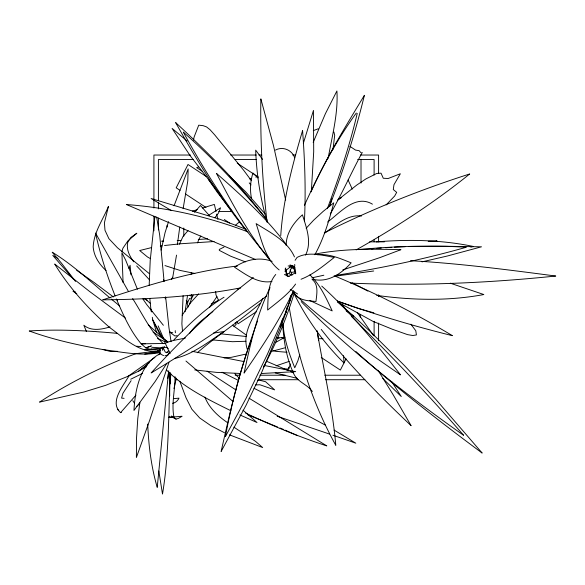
<?xml version="1.0" encoding="UTF-8"?>
<svg xmlns="http://www.w3.org/2000/svg" width="585" height="585" viewBox="0 0 585 585"><rect width="100%" height="100%" fill="white"/><g stroke="black" fill="none" stroke-linecap="round" stroke-linejoin="round"><path stroke-width="0.88" d="M170.367 372.938C168.326 413.295 169.24 454.07 162.498 494.04L158.827 470.983M149.175 285.18L150.213 260.493L154.915 216.362M286.167 245.576C286.028 233.232 293.575 222.717 302.416 214.812C306.452 227.609 312.141 242.183 305.538 255.126M183.105 295.717L181.884 323.812L182.535 331.498M304.412 221.357C305.933 191.098 304.829 160.773 302.584 130.587C292.42 164.89 283.096 199.865 280.741 235.696M170.769 373.501L170.257 383.906L169.818 372.301M175.017 376.608C175.149 390.356 171.098 404.586 174.154 418.07L176.056 419.094L178.301 418.458L182.11 416.235L173.511 417.025M164.948 340.47L164.736 343.468L141.168 343.812C130.141 330.686 123.179 314.781 116.481 299.154M161.146 250.109L165.087 232.537L168.56 221.664M311.315 191.851L313.706 151.69L313.465 110.433L303.315 143.442M172.655 277.824L176.524 255.111M168.59 371.526L157.233 487.371C151.193 466.83 148.627 445.419 147.705 424.081M162.645 350.408L162.944 347.797M177.357 244.581L179.77 226.987M167.763 378.634L168.758 370.758M185.05 311.717L187.544 295.323M139.844 402.502L137.775 418.546L136.532 438.085L136.385 457.499L149.767 420.001L168.963 362.269M165.204 298.84L165.453 297.1M286.54 308.96L285.977 312.573L280.785 326.869L260.91 374.203L246.051 405.266L221.13 451.474C228.837 417.39 236.494 383.204 247.726 350.057M333.004 149.38L334.686 135.347L333.918 132.034M257.554 320.997C243.828 358.583 232.647 397.193 225.408 436.571L246.278 397.954L267.506 354.013L285.049 313.699L289.37 302.606L290.555 295.63M191.119 274.321L191.427 272.566M183.12 208.655L187.785 180.94L188.151 168.941L174.052 205.766M328.185 158.228C332.053 135.991 338.298 113.724 336.909 90.96L325.392 113.717L313.18 142.389M193.481 140.122L194.132 136.97L198.739 125.175L203.163 125.673L206.585 126.938L210.073 129.746L214.695 134.879L243.799 170.432L251.331 180.597M176.297 378.151L173.972 388.586M287.096 307.264L285.977 312.573L290.175 299.586M280.785 326.869L282.504 318.92M357.223 113.402C349.662 145.848 338.927 177.474 327.322 208.669M331.402 200.392L331.797 198.827M169.372 351.995L167.88 355.051L164.897 355.775M121.972 251.565L122.901 248.23L128.027 240.749L136.824 233.247L130.886 237.43L127.815 242.183C125.965 249.276 129.658 256.171 133.68 261.787M329.823 206.008L331.183 201.196M294.058 293.736C286.255 319.081 275.945 343.702 263.499 367.109M299.776 354.59L297.794 361.062L294.752 367.768C289.056 353.603 283.996 338.912 282.979 323.571M197.642 242.863L198.666 239.667L200.845 235.96M128.993 268.471L130.082 265.254L131.011 274.833M189.401 304.324L193.05 294.855M289.37 302.606L292.683 293.239M248.018 349.245L251.221 340.243M284.142 368.959L288.705 368.959L290.555 363.899M291.849 266.76L289.297 273.078M329.311 206.542C343.57 170.337 355.175 133.117 364.396 95.318C345.435 126.682 326.035 157.957 311.169 191.536M285.122 271.447L285.787 269.824M304.463 205.284C318.979 173.116 335.571 141.665 356.272 113.022M179.456 244.157L183.076 236.369L188.026 230.6M293.195 291.345C279.842 320.273 262.022 346.868 244.069 373.091C250.439 344.053 256.793 314.445 270.073 287.644M189.584 333.523C195.412 324.499 204.684 318.233 212.903 311.476M187.741 302.218L189.65 298.35M190.79 296.032L191.551 294.489M346.064 358.817L340.36 370.093L321.275 357.523M330.276 213.927C341.94 194.001 351.19 172.772 362.217 152.546L361.896 152.648M166.791 363.314L155.171 381.478L133.958 410.48C135.091 389.581 140.071 364.25 160.231 353.559M262.87 298.299C256.113 314.218 241.174 331.234 247.331 349.501M314.869 254.731C323.768 238.526 329.106 220.64 333.764 202.827L323.22 211.346L313.465 220.348L306.138 228.282M285.019 269.261L285.838 267.959M182.154 315.213L190.944 302.357L198.593 293.911M190.586 298.906L192.414 296.047L189.862 295.249M171.405 279.33L172.78 277.239M129.131 375.658C123.486 385.581 108.971 402.144 120.583 412.659L135.969 395.16M295.103 260.303L297.041 257.444C308.529 251.279 322.247 255.272 334.306 257.422C323.827 265.488 313.487 274.416 301.026 279.257M209.591 307.337L216.933 296.639M295.608 284.054C288.164 294.474 277.487 302.057 267.63 310.035C268.215 298.065 267.36 284.076 275.747 274.467M162.842 349.099L164.524 346.686M131.12 380.659L122.901 393.325L121.585 398.122L124.093 398.334M214.885 217.759L218.541 212.955L220.574 207.785L208.209 215.631M286.752 274.658L287.908 273.297L291.425 274.774M197.313 352.755C217.386 335.271 240.157 320.88 260.274 303.33M194.527 212.304L200.494 205.496L209.474 215.741M233.963 326.759L236.347 324.039L235.148 322.671M173.899 339.841C189.226 324.17 205.116 308.573 224.026 297.238M386.137 204.904L394.678 195.997L396.674 192.355L393.274 189.54L393.976 184.692L400.345 173.76L388.221 178.491L383.285 178.257L381.04 173.175L376.762 173.445L365.742 179.017L356.718 185.101L337.596 200.18M235.601 225.123L239.616 221.744M166.411 352.792L168.875 350.43M136.649 406.443L139.844 403.518M327.593 222.029C340.046 212.874 355.417 193.986 372.433 204.165M149.19 362.802L138.711 371.102L128.159 376.235L105.753 385.303L83.991 391.987L39.539 402.107C69.878 382.407 102.426 366.166 136.305 353.501M285.092 271.009L291.557 265.934M253.305 277.48C216.311 305.926 182.469 338.393 151.135 372.93C190.842 349.128 229.393 323.373 266.716 295.988M324.412 233.283C335.329 225.539 347.183 214.095 361.61 216.004M147.544 364.74L138.711 371.102L146.33 366.853M128.159 376.235L154.901 357.42M158.615 354.81L160.846 353.238M256.369 311.732L238.051 323.798L236.83 321.384M338.196 199.587L341.311 197.723M142.645 373.354L130.726 379.234M356.177 249.912C395.833 227.506 434.224 202.615 469.682 173.979C419.825 189.869 371.109 209.496 324.302 232.896M275.162 342.686L284.888 337.296L276.785 338.028M211.178 304.054L218.658 300.207M288.383 276.522L295.535 272.837M224.004 247.104L219.273 249.451L219.302 250.373L230.739 256.23L245.4 261.883M159.939 350.4C140.992 355.036 123.991 337.852 109.834 327.644C88.627 309.165 69.418 288.069 54.697 264.025L89.666 291.527L125.351 318.006M289.246 361.362L276.069 365.852M275.455 150.111C282.665 146.053 292.127 149.943 294.643 157.811M313.289 130.616L318.255 128.78M151.515 345.852L145.819 347.892L141.168 343.812L145.606 343.739M150.923 346.108L145.819 347.892L150.06 349.494L151.552 349.018M435.379 241.466L437.061 240.896L428.213 241.312M159.946 352.572C141.431 356.375 122.28 352.068 103.808 349.698C78.558 345.274 53.367 339.79 29.25 330.978C58.566 329.07 87.999 330.664 117.212 333.348M198.388 167.039L196.684 167.602L202.008 171.105M249.817 179.047L251.528 178.483M255.799 177.094L257.502 176.531M120.583 412.659L121.307 412.425M257.458 380.55L258.95 380.074L265.546 381.691L274.621 389.859L259.886 384.754L255.608 384.952M237.547 265.992C191.317 271.338 146.842 285.67 102.719 299.842C148.868 299.381 195.332 296.566 240.669 287.871M342.752 269.919L379.877 257.612L400.944 249.671C372.184 248.954 343.007 248.515 314.686 254.204M192.392 211.134L197.459 209.584M202.534 208.033L214.366 204.414L216.033 211.507M295.345 271.762L291.045 272.493M246.782 353.881L231.294 357.333L224.048 357.866M284.961 347.812L271.418 351.453M110.038 326.869C101.724 329.545 91.048 331.439 83.823 325.209L86.434 331.454M323.856 275.221L311.893 277.86M470.793 247.075L473.309 246.46C441.521 239.791 408.527 239.265 376.25 241.883M174.476 358.532C193.094 354.415 208.45 341.823 224.055 331.519L213.51 333.084M422.019 261.861L447.51 255.967L481.484 246.811L446.128 246.256L408.937 246.563M160.078 350.934L144.649 354.071L159.822 352.068M185.386 338.013C178.688 339.658 171.471 340.221 165.27 343.307L170.081 353.698M151.53 247.587L139.691 250.534L147.457 256.954L150.425 258.628M237.196 288.968L239.843 288.493M271.966 281.48C257.861 283.981 245.729 274.394 234.57 267.257C245.466 259.681 259.447 256.574 272.135 261.371M172.619 403.306C175.398 402.919 177.825 400.637 179.003 398.151L173.738 398.634M373.705 270.987L335.922 276.098M335.6 275.425C379.599 268.486 423.343 259.455 466.201 247.272C430.077 244.954 393.793 246.351 357.771 249.612M317.494 254.819C329.26 253.429 340.433 258.643 351.117 262.833C341.508 273.575 328.09 283.016 312.909 279.279M160.275 246.08L161.957 245.854M164.487 245.517L180.472 243.777L214.088 241.525M135.779 353.676L155.478 351.278M157.27 351.058L159.961 350.737M288.112 266.014L290.46 265.729L292.924 266.307L295.103 267.586M371.482 248.91L373.296 248.727M177.065 335.724L174.849 335.936L169.489 331.9M245.949 341.267L232.442 341.706L212.457 339.878M376.93 248.354L381.296 248.047M385.669 247.74L391.782 247.316M277.261 338.145L279.045 338.028M281.729 337.852L284.412 337.677M198.271 239.455L207.624 238.885M394.4 247.133L405.303 246.702M163.566 241.093L161.745 241.159L163.507 241.642M177.204 240.574L180.838 240.442M160.202 349.186L144.371 349.735L163.566 348.06L151.807 347.278M117.358 351.285L110.455 351.505L102.982 349.479M369.61 241.846L384.389 241.854M261.627 373.501L295.681 371.629L264.025 365.435M168.443 417.485L174.381 417.493L169.021 417.003L172.78 417.514M287.023 352.272L275.711 351.336L273.18 350.649M190.454 155.032L153.921 155.032L153.921 208.011M230.636 155.032L256.215 155.032M258.95 155.032L261.692 155.032M292.749 155.032L295.483 155.032M360.331 155.032L378.597 155.032L378.597 173.299M193.145 159.529L158.411 159.529L158.411 200.655M235.185 159.529L256.208 159.529M357.654 159.529L374.108 159.529L374.108 175.069M218.753 211.507L232.435 211.507M318.306 338.7L322.92 338.7M235.185 375.226L239.755 375.226M259.864 375.226L285.451 375.226M324.755 375.226L360.397 375.226M175.836 379.716L177.665 379.716M258.036 379.716L298.226 379.716M325.626 379.716L364.901 379.716M240.713 373.493L216.318 372.36L194.732 369.917M350.473 283.096C418.948 286.094 487.597 283.03 555.75 276.04C507.473 269.722 459.145 263.367 410.502 260.705M172.729 332.704L170.974 332.609L169.606 331.41M136.437 346.247L140.963 346.547M246.49 336.529L220.377 333.786M289.517 266.833L292.771 267.221M165.679 352.243L167.464 352.462M376.755 295.388C412.213 300.324 448.549 301.143 483.846 294.54L450.289 283.191M194.827 273.444L180.019 270.416L164.985 265.59M291.805 268.069L293.692 268.391M243.382 361.471L191.902 351.292M286.036 274.182L287.718 274.555M275.221 372.945L297.209 378.363M373.866 312.821L358.093 308.39L337.45 301.019M163.603 355.614L160.765 354.188L159.88 352.609L160.107 349.106L161.167 347.761L162.842 347.073L166.725 347.541L168.283 348.616M75.589 292.069L73.015 291.257L76.774 293.685M329.538 434.085L277.173 416.242M332.902 435.211L355.804 443.174L334.072 430.099M337.377 301.187C375.16 314.408 413.5 326.108 452.38 335.658C414.458 312.924 374.978 292.675 334.115 275.754M290.014 264.91L294.577 266.738M284.376 274.541L289.114 276.434M270.826 424.22L247.462 414.611M266.665 361.303L288.237 370.554M271.667 424.571L277.546 426.991M280.061 428.03L283.418 429.419M247.974 231.916C209.094 217.02 167.968 207.58 126.418 204.538L255.009 259.294M229.437 434.838L262.672 447.547L255.484 441.324L233.883 427.152M191.573 295.418L193.013 296.039M143.976 298.686L147.252 300.112M285.092 430.129L297.611 435.679M239.908 414.941L256.998 422.516L242.972 410.165M290.73 371.665L293.224 372.777M246.153 229.335L219.975 219.309L151.113 198.512L171.493 210.651M245.495 412.988C271.893 425.573 298.942 436.856 326.774 445.88L248.983 398.166M352.214 282.804L367.892 291.096M309.626 300.434L332.207 310.906C326.225 298.153 320.192 284.763 309.918 274.862M230.995 410.816C208.267 399.497 184.728 388.206 166.549 370.064M222.015 372.243L238.373 380.396M253.992 388.257L306.613 414.984L325.494 425.207M224.472 432.732L211.024 425.792L199.668 417.939L191.851 409.222L186.052 397.873L179.8 381.164M157.475 338.488L164.619 341.538L167.895 341.852L153.138 332.119M297.582 293.992L290.255 289.341M337.786 302.028L372.938 321.333L392.572 329.326L407.482 334.605L412.776 335.527L416.425 334.934L415.789 330.744L410.867 324.178M286.54 275.572L287.988 276.427M58.039 258.548L52.782 255.404L73.374 279.147M236.062 390.012L207.09 371.175M349.837 146.301L355.505 150.067L359.19 150.703L360.777 152.553M237.261 163.2L258.292 177.05M206.329 176.546L188.012 164.48L176.195 187.829L180.012 190.344M185.35 193.862L205.964 207.441M224.282 219.507L229.62 223.024M279.169 269.919C265.056 259.053 261.473 239.674 256.12 223.594C270.175 232.523 287.527 240.896 294.467 256.91M76.642 270.27L94.192 282.548L113.402 296.953M176.056 419.094L171.58 416.045L174.154 418.07M346.254 311.008L353.742 316.207L370.495 331.79L404.491 365.618L436.264 399.877L482.164 453.061C438.823 420.864 396.147 387.679 355.958 351.585M227.514 422.641C218.059 416.176 209.094 408.016 204.911 397.098M232.464 325.15L246.636 335.359M150.44 303.454L145.014 298.811M149.241 273.568L117.446 247.755L108.868 238.629L104.986 230.256L104.408 222.739L108.459 206.373C102.975 219.719 93.878 232.026 93.183 246.885C93.878 256.318 99.267 264.259 106.024 270.541M116.181 299.089L117.548 300.149M117.49 409.383L118.762 410.399M187.207 141.058L172.107 128.437L190.001 155.464L220.933 195.624M119.632 305.933L111.362 299.118M148.232 324.821L166.74 341.113M110.002 297.977C91.187 282.182 73.279 265.085 52.211 252.215L61.242 262.921L75.545 281.436M163.222 343.673C150.257 330.883 142.411 313.809 132.641 298.606M232.969 401.471L185.964 361.025M337.713 302.094L353.742 316.207M321.735 286.087C351.132 312.683 376.082 343.761 400.52 374.861C363.175 349.091 325.472 323.3 292.42 292.061M229.269 176.048L245.481 191.631L265.107 213.949M382.773 378.451L401.266 396.52L391.87 381.983M351.563 316.565C390.253 354.846 427.964 394.158 463.605 435.306C406.809 395.153 351.6 352.133 302.372 302.869L301.246 301.589M149.475 279.842L136.685 265.919M234.914 373.822L239.784 378.773M258.036 177.979L252.947 173.021C250.278 181.357 249.766 190.359 251.616 198.922M312.346 391.467C306.935 383.928 296.5 381.771 293.173 372.411C286.277 357.398 283.849 340.975 282.701 324.631M312.046 279.308C318.949 284.661 316.726 294.028 315.98 301.472C307.703 300.748 296.251 300.5 293.502 290.738M269.597 258.906C236.077 220.187 207.807 176.984 183.288 132.078C213.796 158.945 241.503 188.889 267.294 220.267M232.611 212.048L217.189 192.136L208.896 180.107M249.232 182.893L250.958 184.933M163.383 325.289L146.82 304.705L142.864 298.935M270.394 260.749C248.596 234.241 232.238 203.807 216.53 173.438C241.517 195.434 266.511 217.986 286.431 244.815M266.687 219.624C239.791 184.187 208.194 152.707 175.617 122.55C196.86 160.487 219.682 197.715 247.045 231.609M321.238 329.399C348.287 364.075 379.175 395.526 411.116 425.675L393.215 394.853L378.056 370.349M357.377 312.529L373.296 335.234M342.093 304.127L346.503 310.642M293.546 292.522L294.496 293.897M132.78 400.659L134.616 403.489M262.526 159.376L255.682 150.133C256.508 173.643 260.12 197.043 266.467 219.689M128.225 291.081L95.523 233.049C100.232 254.526 106.989 275.513 115.135 295.922M162.667 338.02L152.78 319.995L152.312 317.297M218.658 300.463L215.938 294.855L215.682 291.498M137.402 289.195L125.695 260.201L121.899 252.713L123.091 282.562M160.78 336.324L152.78 319.995L156.524 332.163M293.516 292.551C306.306 318.532 323.388 342.635 344.031 362.971L343.541 355.687M163.083 347.453L165.204 352.016M348.097 180.004L352.265 189.065M149.804 298.416L150.893 309.202L151.976 311.703M158.133 325.911L163.924 339.278M290.182 269.861L292.054 275.155M187.134 301.07L187.822 302.986M293.626 267.169L295.761 273.385L295.118 268.544M292.931 265.861L295.659 273.787M186.271 300.427L188.231 307.023M216.662 214.161L217.905 219.485M163.471 279.615L163.866 281.392M317.07 330.964L317.45 332.719C323.68 370.225 332.572 407.379 335.79 445.317C312.244 402.897 297.282 355.636 289.312 307.842M156.619 217.013L159.698 235.09L164.078 281.224M285.67 200.092L273.473 145.511L260.851 98.865C260.208 140.086 262.351 181.365 267.104 222.315M150.893 309.202L151.361 311.9M171.069 341.728L168.948 327.695L165.628 297.012M317.26 331.081L318.642 340.66M286.16 270.058L286.913 275.323M285.56 269.063L286.482 275.557M294.716 264.413L294.767 266.109M169.365 372.477L169.708 395.891M378.597 236.325L378.597 241.802M378.597 294.774L378.597 296.602M378.597 323.088L378.597 340.441M374.108 239.96L374.108 241.788M374.108 321.297L374.108 335.922M361.018 159.317L361.018 183.061M360.265 314.438L360.265 317.136M288.705 367.153L288.705 368.959M183.792 228.011L183.792 236.23M167.083 225.269L167.083 227.097M158.411 202.483L158.411 208.882M158.411 218.022L158.411 229.905M153.921 216.231L153.921 230.841M175.456 332.77A34.171 7.663 -51.5 0 1 175.266 330.649"/></g></svg>
